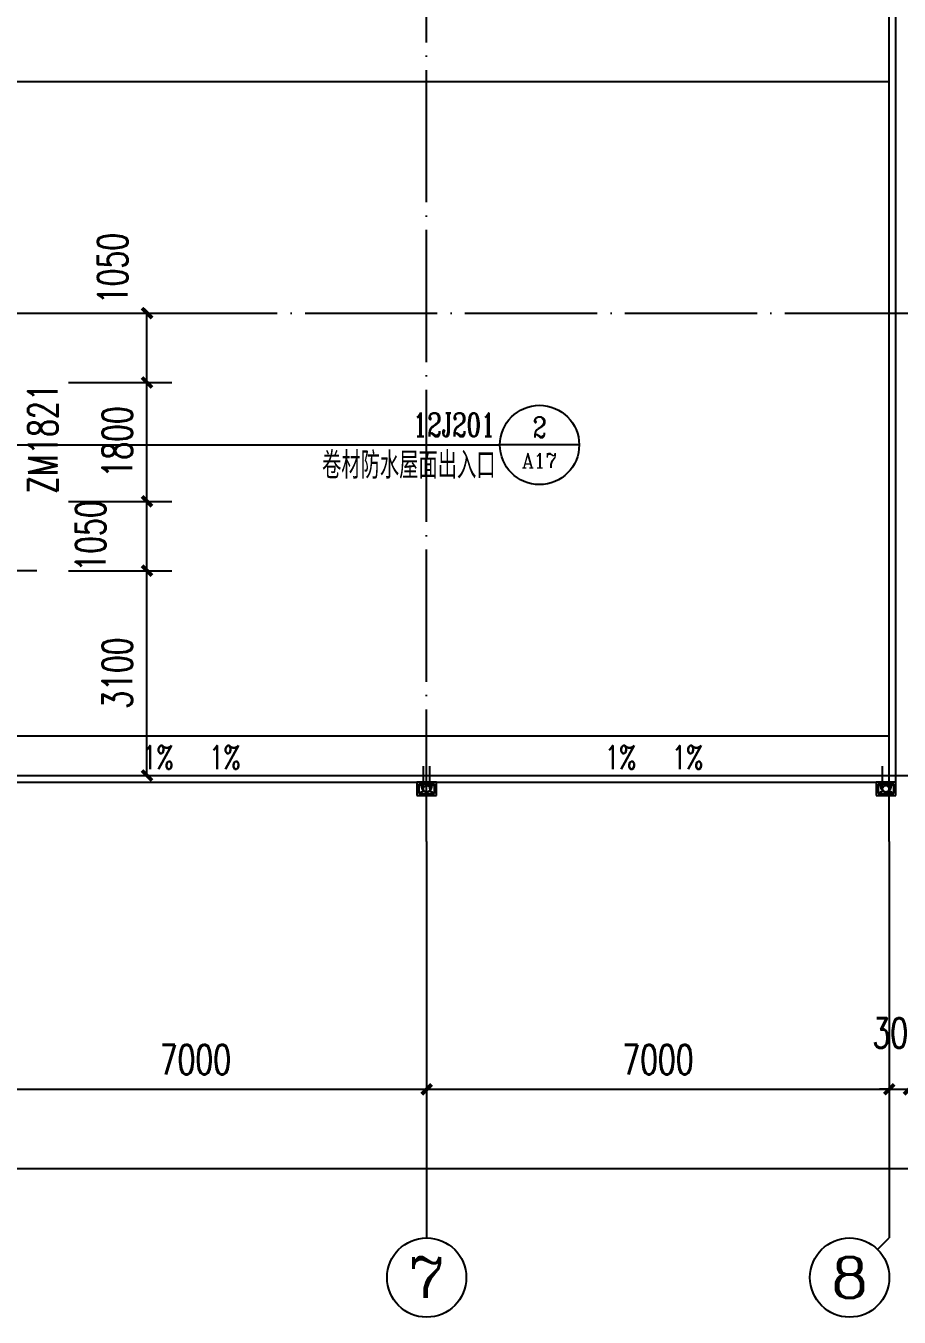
# Model space of a CAD drawing. Extents: x -4747 to 1060961, y -766984 to 396631.
# Drawn here: x 514480 to 527695, y -142628 to -123078 of the extents above; entities that cross this region are included whole.
import ezdxf
from ezdxf.enums import TextEntityAlignment as Align

# ---------------------------------------------------------------- set-up
doc = ezdxf.new("R2010")
doc.units = 0
doc.header["$LTSCALE"] = 1000
doc.header["$MEASUREMENT"] = 0
doc.linetypes.add('DOTE', pattern=[2.42, 2, -0.2, 0.02, -0.2])
doc.layers.get('0').update_dxf_attribs({"linetype": 'CONTINUOUS'})
doc.layers.get('DEFPOINTS').update_dxf_attribs({"linetype": 'CONTINUOUS'})
for name, color, linetype in [('AXIS', 3, 'CONTINUOUS'), ('AXIS_TEXT', 7, 'CONTINUOUS'), ('DIM_IDEN', 3, 'CONTINUOUS'), ('DIM_SYMB', 3, 'CONTINUOUS'), ('DOTE', 1, 'DOTE'), ('PUB_DIM', 3, 'CONTINUOUS'), ('PUB_TEXT', 7, 'CONTINUOUS'), ('WINDOW_TEXT', 7, 'CONTINUOUS'), ('屋面', 4, 'CONTINUOUS'), ('雨水管', 2, 'CONTINUOUS')]:
    doc.layers.add(name, color=color, linetype=linetype)
doc.styles.add('_TCH_AXIS', font='COMPLEX', dxfattribs={"bigfont": 'GBCBIG'})
doc.styles.add('_TCH_DIM', font='SIMPLEX', dxfattribs={"bigfont": 'GBCBIG'})
doc.styles.add('_TCH_LABEL', font='COMPLEX', dxfattribs={"bigfont": 'GBCBIG'})
doc.styles.add('_TCH_WINDOW', font='SIMPLEX', dxfattribs={"height": 3.5, "bigfont": 'GBCBIG'})
doc.styles.add('COMPLEX', font='complex_.ttf')
doc.styles.add('DIM_FONT', font='SIMPLEX', dxfattribs={"width": 0.7, "bigfont": 'GBCBIG'})
doc.dimstyles.new('DIMN150', dxfattribs={"dimscale": 1.5, "dimtxt": 300, "dimasz": 100, "dimexe": 250, "dimexo": 300, "dimgap": 150, "dimtad": 1, "dimdec": 0, "dimzin": 0, "dimtxsty": 'DIM_FONT', "dimblk": 'ARCHTICK', "dimcen": 0.09, "dimclrt": 7, "dimazin": 3, "dimtfac": 1, "dimtdec": 0, "dimtix": 1, "dimtmove": 0, "dimatfit": 3, "dimtolj": 1, "dimtzin": 0})

# ---------------------------------------------------------------- blocks, each defined once
blk = doc.blocks.new('A$C53222BD9')
at = {"layer": 'PUB_TEXT'}
for p, q in [((100, 100), (100, 440)), ((200, 100), (200, 440)), ((0, 200), (0, 0)), ((300, 200), (0, 200)), ((300, 0), (300, 200)), ((0, 0), (300, 0)), ((270, 170), (30, 170)), ((30, 170), (30, 30)), ((30, 170), (107, 125)), ((30, 30), (107, 75)), ((30, 30), (270, 30)), ((193, 125), (270, 170)), ((193, 75), (270, 30)), ((270, 30), (270, 170))]:
    blk.add_line(p, q, dxfattribs=at)
blk.add_circle((150, 100), 50, dxfattribs=at)
blk = doc.blocks.new('_ARCHTICK')
at = {"color": 0, "linetype": 'BYBLOCK', "const_width": 0.4}
blk.add_lwpolyline([(-0.5, -0.5), (0.5, 0.5)], dxfattribs=at)
blk = doc.blocks.new('*D905')
at = {"layer": 'DEFPOINTS', "color": 0}
for p in [(514673, -131328), (516313, -131328), (514673, -134428)]:
    blk.add_point(p, dxfattribs=at)
at = {"layer": 'PUB_DIM', "color": 0}
for p, q in [((515123, -131328), (516688, -131328)), ((516313, -134428), (516313, -131328)), ((515123, -134428), (516688, -134428))]:
    blk.add_line(p, q, dxfattribs=at)
at = {"layer": 'PUB_DIM', "color": 0, "xscale": 150, "yscale": 150, "zscale": 150}
for p, rotation in [((516313, -131328), 90), ((516313, -134428), 270)]:
    blk.add_blockref('_ARCHTICK', p, dxfattribs=dict(at, rotation=rotation))
at = {"layer": 'PUB_DIM', "color": 7, "insert": (515863, -132878), "char_height": 450, "attachment_point": 5, "rotation": 90, "style": 'DIM_FONT'}
blk.add_mtext('\\A1;3100', dxfattribs=at)
blk = doc.blocks.new('*D906')
at = {"layer": 'DEFPOINTS', "color": 0}
for p in [(514673, -130278), (516313, -130278), (514673, -131328)]:
    blk.add_point(p, dxfattribs=at)
at = {"layer": 'PUB_DIM', "color": 0}
for p, q in [((515123, -130278), (516688, -130278)), ((516313, -131328), (516313, -130278)), ((515123, -131328), (516688, -131328))]:
    blk.add_line(p, q, dxfattribs=at)
at = {"layer": 'PUB_DIM', "color": 0, "xscale": 150, "yscale": 150, "zscale": 150}
for p, rotation in [((516313, -130278), 90), ((516313, -131328), 270)]:
    blk.add_blockref('_ARCHTICK', p, dxfattribs=dict(at, rotation=rotation))
at = {"layer": 'PUB_DIM', "color": 7, "insert": (515461, -130803), "char_height": 450, "attachment_point": 5, "rotation": 90, "style": 'DIM_FONT'}
blk.add_mtext('\\A1;1050', dxfattribs=at)
blk = doc.blocks.new('*D907')
at = {"layer": 'DEFPOINTS', "color": 0}
for p in [(514673, -128478), (516313, -128478), (514673, -130278)]:
    blk.add_point(p, dxfattribs=at)
at = {"layer": 'PUB_DIM', "color": 0}
for p, q in [((515123, -128478), (516688, -128478)), ((516313, -130278), (516313, -128478)), ((515123, -130278), (516688, -130278))]:
    blk.add_line(p, q, dxfattribs=at)
at = {"layer": 'PUB_DIM', "color": 0, "xscale": 150, "yscale": 150, "zscale": 150}
for p, rotation in [((516313, -128478), 90), ((516313, -130278), 270)]:
    blk.add_blockref('_ARCHTICK', p, dxfattribs=dict(at, rotation=rotation))
at = {"layer": 'PUB_DIM', "color": 7, "insert": (515863, -129378), "char_height": 450, "attachment_point": 5, "rotation": 90, "style": 'DIM_FONT'}
blk.add_mtext('\\A1;1800', dxfattribs=at)
blk = doc.blocks.new('*D908')
at = {"layer": 'DEFPOINTS', "color": 0}
for p in [(514673, -127428), (516313, -127428), (514673, -128478)]:
    blk.add_point(p, dxfattribs=at)
at = {"layer": 'PUB_DIM', "color": 0}
for p, q in [((515123, -127428), (516688, -127428)), ((516313, -128478), (516313, -127428)), ((515123, -128478), (516688, -128478))]:
    blk.add_line(p, q, dxfattribs=at)
at = {"layer": 'PUB_DIM', "color": 0, "xscale": 150, "yscale": 150, "zscale": 150}
for p, rotation in [((516313, -127428), 90), ((516313, -128478), 270)]:
    blk.add_blockref('_ARCHTICK', p, dxfattribs=dict(at, rotation=rotation))
at = {"layer": 'PUB_DIM', "color": 7, "insert": (515795, -126753), "char_height": 450, "attachment_point": 5, "rotation": 90, "style": 'DIM_FONT'}
blk.add_mtext('\\A1;1050', dxfattribs=at)
blk = doc.blocks.new('*D1081')
at = {"layer": 'AXIS', "color": 0}
for p, q in [((513545, -135878), (513545, -139553)), ((520545, -135878), (520545, -139553)), ((513545, -139178), (520545, -139178))]:
    blk.add_line(p, q, dxfattribs=at)
at = {"layer": 'DEFPOINTS', "color": 0}
for p in [(513545, -135428), (520545, -135428), (520545, -139178)]:
    blk.add_point(p, dxfattribs=at)
at = {"layer": 'AXIS', "color": 0, "xscale": 150, "yscale": 150, "zscale": 150, "rotation": 180}
blk.add_blockref('_ARCHTICK', (513545, -139178), dxfattribs=at)
at = {"layer": 'AXIS', "color": 0, "xscale": 150, "yscale": 150, "zscale": 150}
blk.add_blockref('_ARCHTICK', (520545, -139178), dxfattribs=at)
at = {"layer": 'AXIS', "color": 7, "insert": (517045, -138728), "char_height": 450, "attachment_point": 5, "style": 'DIM_FONT'}
blk.add_mtext('\\A1;7000', dxfattribs=at)
blk = doc.blocks.new('*D1082')
at = {"layer": 'AXIS', "color": 0}
for p, q in [((520545, -135878), (520545, -139553)), ((527545, -135878), (527545, -139553)), ((520545, -139178), (527545, -139178))]:
    blk.add_line(p, q, dxfattribs=at)
at = {"layer": 'DEFPOINTS', "color": 0}
for p in [(520545, -135428), (527545, -135428), (527545, -139178)]:
    blk.add_point(p, dxfattribs=at)
at = {"layer": 'AXIS', "color": 0, "xscale": 150, "yscale": 150, "zscale": 150, "rotation": 180}
blk.add_blockref('_ARCHTICK', (520545, -139178), dxfattribs=at)
at = {"layer": 'AXIS', "color": 0, "xscale": 150, "yscale": 150, "zscale": 150}
blk.add_blockref('_ARCHTICK', (527545, -139178), dxfattribs=at)
at = {"layer": 'AXIS', "color": 7, "insert": (524045, -138728), "char_height": 450, "attachment_point": 5, "style": 'DIM_FONT'}
blk.add_mtext('\\A1;7000', dxfattribs=at)
blk = doc.blocks.new('*D1083')
at = {"layer": 'AXIS', "color": 0}
for p, q in [((527545, -135878), (527545, -139553)), ((527845, -135878), (527845, -139553)), ((527545, -139178), (527395, -139178)), ((527545, -139178), (527845, -139178)), ((527845, -139178), (527995, -139178))]:
    blk.add_line(p, q, dxfattribs=at)
at = {"layer": 'DEFPOINTS', "color": 0}
for p in [(527545, -135428), (527845, -135428), (527845, -139178)]:
    blk.add_point(p, dxfattribs=at)
at = {"layer": 'AXIS', "color": 0, "xscale": 150, "yscale": 150, "zscale": 150}
blk.add_blockref('_ARCHTICK', (527545, -139178), dxfattribs=at)
at = {"layer": 'AXIS', "color": 0, "xscale": 150, "yscale": 150, "zscale": 150, "rotation": 180}
blk.add_blockref('_ARCHTICK', (527845, -139178), dxfattribs=at)
at = {"layer": 'AXIS', "color": 7, "insert": (527695, -138327), "char_height": 450, "attachment_point": 5, "style": 'DIM_FONT'}
blk.add_mtext('\\A1;300', dxfattribs=at)
blk = doc.blocks.new('*D1092')
at = {"layer": 'AXIS', "color": 0}
for p, q in [((478445, -136178), (478445, -140753)), ((578945, -136178), (578945, -140753)), ((478445, -140378), (578945, -140378))]:
    blk.add_line(p, q, dxfattribs=at)
at = {"layer": 'DEFPOINTS', "color": 0}
for p in [(478445, -135728), (578945, -135728), (578945, -140378)]:
    blk.add_point(p, dxfattribs=at)
at = {"layer": 'AXIS', "color": 0, "xscale": 150, "yscale": 150, "zscale": 150, "rotation": 180}
blk.add_blockref('_ARCHTICK', (478445, -140378), dxfattribs=at)
at = {"layer": 'AXIS', "color": 0, "xscale": 150, "yscale": 150, "zscale": 150}
blk.add_blockref('_ARCHTICK', (578945, -140378), dxfattribs=at)
at = {"layer": 'AXIS', "color": 7, "insert": (528695, -139928), "char_height": 450, "attachment_point": 5, "style": 'DIM_FONT'}
blk.add_mtext('\\A1;100500', dxfattribs=at)
blk = doc.blocks.new('_AXISO')
blk.add_circle((0, 0), 0.5)
at = {"layer": 'AXIS_TEXT', "style": 'COMPLEX', "width": 1.041667}
blk.add_attdef('A', text='', height=0.56, dxfattribs=at).set_placement((-0.25, -0.28), (0.25, -0.28), align=Align.FIT)

msp = doc.modelspace()

# ---------------------------------------------------------------- linework, layer by layer
at = {"layer": 'AXIS'}
for p, q in [((520544.9, -135428.4), (520544.9, -141428.4)), ((527544.9, -135428.4), (527544.9, -141428.4)), ((527369.2, -141604.2), (527544.9, -141428.4))]:
    msp.add_line(p, q, dxfattribs=at)
at = {"layer": 'DIM_IDEN'}
for p, q in [((512726.2, -129423.5), (514849.9, -129423.5)), ((514849.9, -129423.5), (521653, -129423.5)), ((522853, -129423.5), (521653, -129423.5))]:
    msp.add_line(p, q, dxfattribs=at)
msp.add_circle((522253, -129423.5), 600, dxfattribs=at)
at = {"layer": 'DIM_SYMB', "linetype": 'BYBLOCK'}
for points in [[(516115.1, -134154, 0, 0, 0), (515292.5, -134154, 96, 0, 0), (514932.5, -134154, 0, 0, 0)], [(517788.8, -134154, 0, 0, 0), (518611.5, -134154, 96, 0, 0), (518971.5, -134154, 0, 0, 0)], [(523115.1, -134154, 0, 0, 0), (522292.5, -134154, 96, 0, 0), (521932.5, -134154, 0, 0, 0)], [(524788.8, -134154, 0, 0, 0), (525611.5, -134154, 96, 0, 0), (525971.5, -134154, 0, 0, 0)]]:
    msp.add_lwpolyline(points, format="xyseb", dxfattribs=at)
at = {"layer": 'DOTE'}
for p, q in [((520544.9, -135428.4), (520544.9, -91428.4)), ((527544.9, -135428.4), (527544.9, -91428.4)), ((475144.9, -127428.4), (579844.9, -127428.4)), ((514644.9, -131328.4), (498544.9, -131328.4)), ((475144.9, -134428.4), (579844.9, -134428.4))]:
    msp.add_line(p, q, dxfattribs=at)
at = {"layer": '屋面'}
for points in [[(527544.9, -134528.4), (527544.9, -92328.4)], [(527644.9, -134528.4), (527644.9, -92328.4)], [(527544.9, -123928.4), (499644.9, -123928.4)], [(513644.9, -133828.4), (527544.9, -133828.4)], [(513794.9, -134428.4), (527644.9, -134428.4)], [(513794.9, -134528.4), (527644.9, -134528.4)]]:
    msp.add_lwpolyline(points, dxfattribs=at)
at = {"layer": '雨水管'}
for centre in [(520544.9, -134603.4), (527494.9, -134603.4)]:
    msp.add_circle(centre, 75, dxfattribs=at)

# ---------------------------------------------------------------- block references
at = {"layer": 'AXIS'}
ref = msp.add_blockref('_AXISO', (520544.9, -142028.4), dxfattribs=dict(at, xscale=1200, yscale=1200, zscale=1200))
ref.add_attrib('A', '7', dxfattribs={"layer": 'AXIS_TEXT', "height": 612, "style": '_TCH_AXIS', "width": 1.410273}).set_placement((520257.2, -142334.4), (520832.6, -142334.4), align=Align.FIT)
ref = msp.add_blockref('_AXISO', (526944.9, -142028.4), dxfattribs=dict(at, xscale=1200, yscale=1200, zscale=1200))
ref.add_attrib('A', '8', dxfattribs={"layer": 'AXIS_TEXT', "height": 612, "style": '_TCH_AXIS', "width": 1.410273}).set_placement((526657.2, -142334.4), (527232.6, -142334.4), align=Align.FIT)
at = {"layer": '雨水管'}
for p in [(520394.9, -134728.4), (527344.9, -134728.4)]:
    msp.add_blockref('A$C53222BD9', p, dxfattribs=at)

# ---------------------------------------------------------------- texts
at = {"layer": 'PUB_TEXT', "style": '_TCH_LABEL', "width": 0.705882}
msp.add_text('12J201', height=357, dxfattribs=at).set_placement((520339, -129297.5))
at = {"layer": 'PUB_TEXT', "style": '_TCH_LABEL'}
for s, height, p, p2 in [('2', 313.2, (522148.6, -129312.5), (522357.4, -129312.5)), ('A17', 222.1, (521988.6, -129772.2), (522517.4, -129772.2))]:
    msp.add_text(s, height=height, dxfattribs=at).set_placement(p, p2, align=Align.FIT)
msp.add_text('卷材防水屋面出入口', height=405.11, dxfattribs=at).set_placement((518962.3, -129933.8))
at = {"layer": 'PUB_TEXT', "linetype": 'BYBLOCK', "style": '_TCH_DIM', "width": 0.705882}
for p in [(516241.1, -134332.5), (517254.8, -134332.5), (523241.1, -134332.5), (524254.8, -134332.5)]:
    msp.add_text('1%%%', height=357, dxfattribs=at).set_placement(p)
at = {"layer": 'WINDOW_TEXT', "style": '_TCH_WINDOW', "width": 0.705882}
msp.add_text('ZM1821', height=446.25, rotation=90, dxfattribs=at).set_placement((514960.6, -130165.9))

# ---------------------------------------------------------------- dimensions: what is measured, and where the dimension line sits
at = {"layer": 'AXIS'}
for p1, p2, distance, picture, middle in [((513544.9, -135428.4), (520544.9, -135428.4), -3750, '*D1081', (517044.9, -138728.4)), ((520544.9, -135428.4), (527544.9, -135428.4), -3750, '*D1082', (524044.9, -138728.4)), ((478444.9, -135728.4), (578944.9, -135728.4), -4650, '*D1092', (528694.9, -139928.4))]:
    dim = msp.add_aligned_dim(p1=p1, p2=p2, distance=distance, dimstyle='DIMN150', dxfattribs=at)
    dim.commit()
    dim.dimension.update_dxf_attribs({"geometry": picture, "text_midpoint": middle})
dim = msp.add_linear_dim(base=(527844.9, -139178.4), p1=(527544.9, -135428.4), p2=(527844.9, -135428.4), angle=0, dimstyle='DIMN150', dxfattribs=at)
dim.commit()
dim.dimension.update_dxf_attribs({"geometry": '*D1083', "text_midpoint": (527694.9, -138327.2), "dimtype": 129})
at = {"layer": 'PUB_DIM'}
for base, p1, p2, picture, middle in [((516312.6, -127428.4), (514672.5, -128478.4), (514672.5, -127428.4), '*D908', (515795.1, -126753.4)), ((516312.6, -130278.4), (514672.5, -131328.4), (514672.5, -130278.4), '*D906', (515461.3, -130803.4))]:
    dim = msp.add_linear_dim(base=base, p1=p1, p2=p2, angle=90, dimstyle='DIMN150', dxfattribs=at)
    dim.commit()
    dim.dimension.update_dxf_attribs({"geometry": picture, "text_midpoint": middle, "dimtype": 129})
for p1, p2, picture, middle in [((514672.5, -130278.4), (514672.5, -128478.4), '*D907', (515862.6, -129378.4)), ((514672.5, -134428.4), (514672.5, -131328.4), '*D905', (515862.6, -132878.4))]:
    dim = msp.add_aligned_dim(p1=p1, p2=p2, distance=-1640, dimstyle='DIMN150', dxfattribs=at)
    dim.commit()
    dim.dimension.update_dxf_attribs({"geometry": picture, "text_midpoint": middle})

doc.saveas('drawing.dxf')
